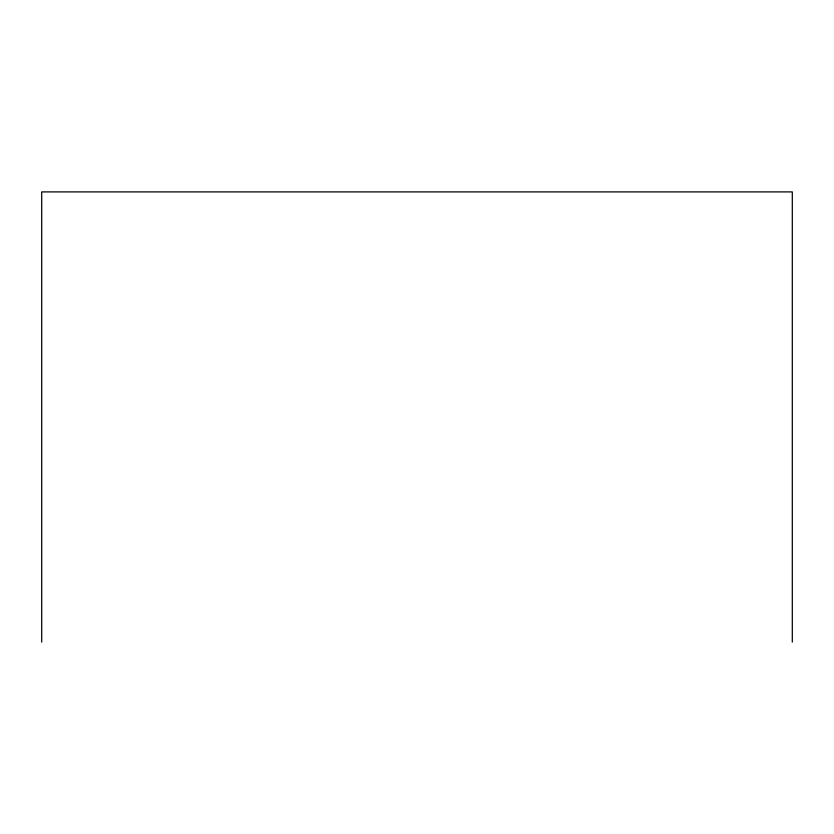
<?xml version="1.0" encoding="UTF-8"?>
<svg xmlns="http://www.w3.org/2000/svg" width="834" height="834" viewBox="0 0 834 834"><rect width="100%" height="100%" fill="white"/><g stroke="black" fill="none" stroke-linecap="round" stroke-linejoin="round"><path stroke-width="1.25" d="M792.3 642.097L792.3 191.903L41.7 191.903L41.7 642.097"/></g></svg>
